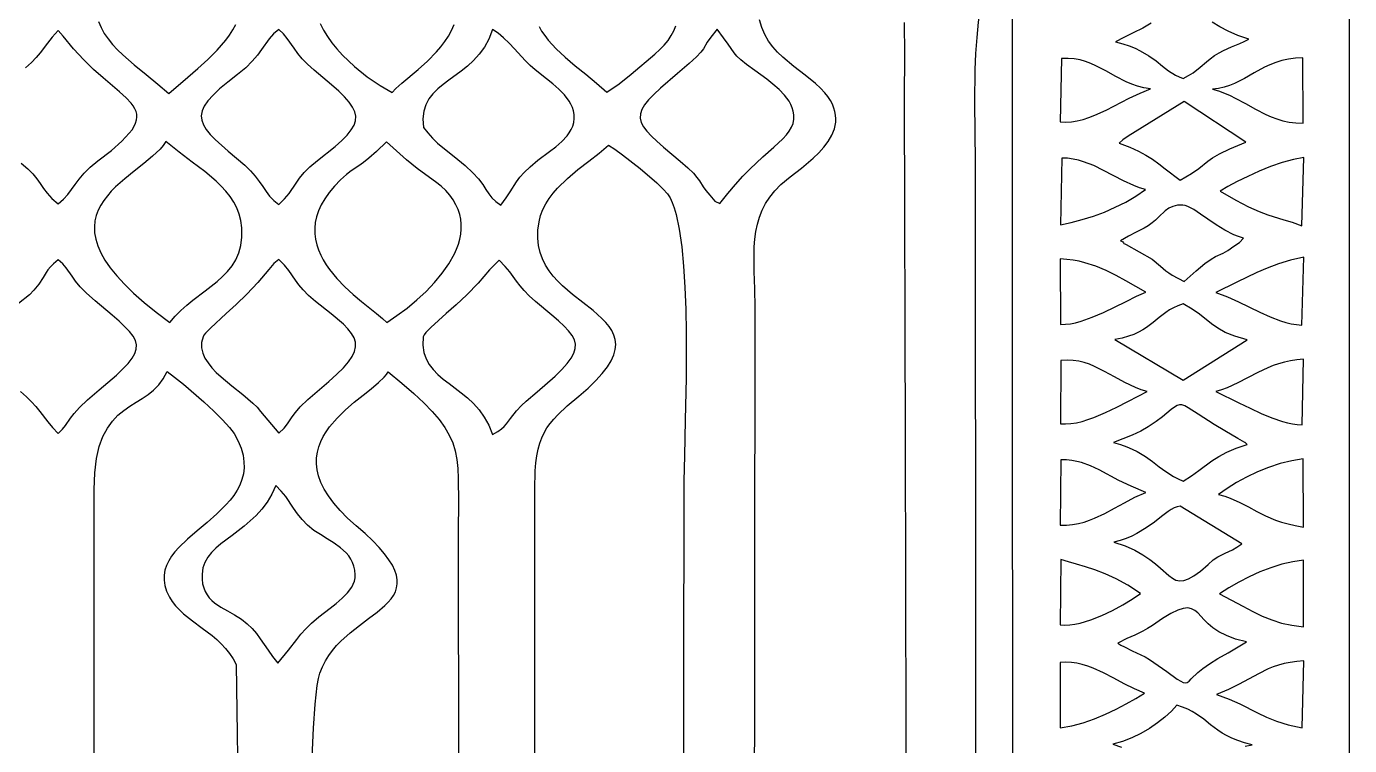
# Model space of a CAD drawing. Header units: millimetres. Extents: x 19522 to 20482, y 3580 to 5050.
# Drawn here: x 19889 to 20482, y 3932 to 4254 of the extents above; entities that cross this region are included whole.
import ezdxf

# ---------------------------------------------------------------- set-up
doc = ezdxf.new("R2010")
doc.units = ezdxf.units.MM
doc.header["$MEASUREMENT"] = 0
doc.layers.add('Default', color=7, linetype='Continuous')
doc.layers.add('Layer_1', color=1, linetype='Continuous')

msp = doc.modelspace()

# ---------------------------------------------------------------- linework, layer by layer
at = {"layer": 'Default'}
msp.add_lwpolyline([(19521.72, 3580.47), (20481.72, 3580.47), (20481.72, 5050.47), (19521.72, 5050.47)], close=True, dxfattribs=at)
at = {"layer": 'Layer_1'}
for points in [[(20314.42, 3732.01), (20314.04, 4193.46), (20313.8, 4220.07), (20313.98, 4234.69), (20314.28, 4241.98), (20314.77, 4249.13), (20315.5, 4256.05), (20316.51, 4262.64), (20317.82, 4268.79), (20319.49, 4274.42), (20320.47, 4277), (20321.55, 4279.42), (20322.75, 4281.65), (20324.05, 4283.7), (20325.47, 4285.53), (20327.01, 4287.16), (20328.69, 4288.55), (20330.49, 4289.7), (20330.65, 3732.01)], [(19886.35, 4192.79), (19889.4, 4190.33), (19891.69, 4188.03), (19893.44, 4185.84), (19894.92, 4183.71), (19896.36, 4181.57), (19898.02, 4179.37), (19900.14, 4177.06), (19902.97, 4174.58), (19905.32, 4176.66), (19907.24, 4178.8), (19910.58, 4183.33), (19912.4, 4185.75), (19914.57, 4188.3), (19917.3, 4191), (19920.77, 4193.85), (19926.81, 4198.57), (19931.47, 4202.66), (19934.84, 4206.24), (19936.07, 4207.86), (19937.02, 4209.38), (19937.7, 4210.83), (19938.11, 4212.2), (19938.27, 4213.52), (19938.19, 4214.8), (19937.89, 4216.04), (19937.38, 4217.26), (19936.66, 4218.47), (19935.76, 4219.69), (19933.42, 4222.19), (19930.47, 4224.85), (19923.11, 4231.06), (19918.88, 4234.81), (19914.43, 4239.12), (19909.83, 4244.09), (19905.2, 4249.81), (19902.97, 4252.36), (19900.25, 4249.28), (19898.16, 4246.69), (19894.87, 4242.31), (19893.16, 4240.23), (19891.05, 4238.02), (19888.3, 4235.52)], [(19921.04, 4256.32), (19922.19, 4253.62), (19923.65, 4251.02), (19925.4, 4248.49), (19927.38, 4246.04), (19929.58, 4243.65), (19931.94, 4241.33), (19937.03, 4236.84), (19942.36, 4232.51), (19947.64, 4228.3), (19952.57, 4224.14), (19961.06, 4231.38), (19965.59, 4235.24), (19970.07, 4239.28), (19974.3, 4243.5), (19978.09, 4247.93), (19979.77, 4250.22), (19981.27, 4252.56), (19982.56, 4254.96)], [(20020.43, 4255.39), (20021.87, 4252.5), (20023.62, 4249.63), (20025.66, 4246.79), (20027.93, 4244.01), (20030.4, 4241.3), (20033.03, 4238.68), (20035.79, 4236.18), (20041.51, 4231.57), (20047.25, 4227.63), (20052.7, 4224.5), (20054.37, 4226.36), (20057.05, 4228.7), (20064.38, 4234.81), (20068.48, 4238.54), (20072.51, 4242.71), (20074.42, 4244.96), (20076.21, 4247.3), (20077.84, 4249.75), (20079.29, 4252.3), (20080.52, 4254.95)], [(20118.5, 4254.12), (20119.65, 4252.03), (20121.02, 4250), (20122.56, 4248), (20126.15, 4244.11), (20130.26, 4240.3), (20134.75, 4236.51), (20139.45, 4232.69), (20144.22, 4228.77), (20148.91, 4224.69), (20154.39, 4228.45), (20159.74, 4232.68), (20170.43, 4241.72), (20172.66, 4243.72), (20174.62, 4245.77), (20176.3, 4247.86), (20177.72, 4249.99), (20178.89, 4252.14), (20179.81, 4254.33)], [(20214.98, 3865.62), (20215.29, 4128.14), (20215.15, 4136.5), (20214.91, 4144.39), (20214.84, 4151.83), (20214.96, 4155.39), (20215.22, 4158.85), (20215.67, 4162.21), (20216.34, 4165.48), (20217.26, 4168.65), (20218.46, 4171.74), (20219.99, 4174.74), (20221.87, 4177.65), (20224.15, 4180.49), (20226.85, 4183.24), (20230.98, 4186.7), (20236.04, 4190.63), (20241.31, 4195.05), (20243.81, 4197.45), (20246.11, 4199.96), (20248.11, 4202.59), (20249.72, 4205.35), (20250.87, 4208.22), (20251.47, 4211.22), (20251.53, 4212.76), (20251.42, 4214.33), (20251.12, 4215.94), (20250.64, 4217.57), (20249.95, 4219.24), (20249.04, 4220.93), (20247.91, 4222.65), (20246.54, 4224.41), (20244.6, 4226.49), (20242.46, 4228.49), (20237.71, 4232.31), (20232.67, 4236.16), (20227.73, 4240.28), (20225.42, 4242.53), (20223.27, 4244.96), (20221.34, 4247.58), (20219.68, 4250.44), (20218.32, 4253.57), (20217.33, 4257)], [(20282.16, 4255.92), (20282.23, 4241.58), (20282.13, 4222.04), (20282.54, 4069.1), (20283.15, 3808.55), (20283.21, 3732.01)], [(20392.87, 4255.54), (20389.02, 4253.29), (20384.76, 4251.2), (20380.56, 4249.21), (20376.88, 4247.24), (20380.12, 4246.34), (20383, 4245.36), (20385.58, 4244.32), (20387.87, 4243.23), (20391.78, 4240.95), (20395.02, 4238.63), (20397.88, 4236.35), (20400.66, 4234.21), (20403.66, 4232.32), (20405.33, 4231.5), (20407.17, 4230.78), (20409.62, 4232.11), (20411.61, 4233.39), (20414.73, 4235.83), (20417.58, 4238.31), (20419.23, 4239.63), (20421.21, 4241.04), (20423.29, 4242.33), (20425.23, 4243.35), (20428.89, 4244.93), (20432.54, 4246.42), (20434.47, 4247.32), (20436.53, 4248.44), (20431.6, 4250.1), (20427.33, 4251.94), (20423.57, 4253.94), (20420.16, 4256.07)], [(20116.61, 3927.11), (20116.53, 4046.58), (20116.78, 4054.97), (20117.08, 4058.56), (20117.52, 4061.8), (20118.1, 4064.74), (20118.84, 4067.4), (20119.73, 4069.85), (20120.79, 4072.1), (20122.02, 4074.22), (20123.44, 4076.23), (20125.05, 4078.18), (20126.87, 4080.11), (20131.13, 4084.06), (20136.29, 4088.43), (20140.48, 4092.07), (20143.98, 4095.46), (20146.85, 4098.63), (20149.11, 4101.58), (20150.8, 4104.35), (20151.96, 4106.94), (20152.64, 4109.37), (20152.85, 4111.65), (20152.65, 4113.81), (20152.07, 4115.86), (20151.15, 4117.82), (20149.92, 4119.7), (20148.42, 4121.52), (20146.69, 4123.29), (20142.69, 4126.78), (20133.54, 4133.95), (20129, 4137.9), (20126.86, 4140.03), (20124.87, 4142.28), (20123.05, 4144.66), (20121.45, 4147.21), (20120.11, 4149.92), (20119.05, 4152.82), (20118.32, 4155.92), (20117.96, 4159.25), (20118, 4162.81), (20118.48, 4166.63), (20119.16, 4169.4), (20120.17, 4172.06), (20121.47, 4174.61), (20123.03, 4177.06), (20124.81, 4179.42), (20126.79, 4181.69), (20131.18, 4185.99), (20135.93, 4190.01), (20140.78, 4193.79), (20145.45, 4197.39), (20149.67, 4200.85), (20152.39, 4199.1), (20155.84, 4196.63), (20163.77, 4190.41), (20171.26, 4183.97), (20174.14, 4181.23), (20176.07, 4179.1), (20177.18, 4177.39), (20178.2, 4175.27), (20179.12, 4172.77), (20179.95, 4169.91), (20181.36, 4163.21), (20182.46, 4155.4), (20183.28, 4146.67), (20183.86, 4137.25), (20184.22, 4127.33), (20184.4, 4117.13), (20184.37, 4096.73), (20184.02, 4077.72), (20183.61, 4061.77), (20183.42, 4050.57), (20183.11, 3866.16)], [(19886.15, 4090.53), (19888.84, 4088.2), (19891.09, 4085.96), (19893.03, 4083.77), (19894.81, 4081.57), (19898.41, 4076.97), (19900.5, 4074.47), (19902.97, 4071.78), (19904.96, 4073.64), (19906.3, 4075.26), (19908.55, 4078.61), (19910.16, 4080.74), (19912.58, 4083.43), (19916.17, 4086.88), (19921.3, 4091.29), (19929.06, 4097.9), (19932.02, 4100.68), (19934.39, 4103.17), (19936.16, 4105.44), (19937.36, 4107.54), (19937.98, 4109.52), (19938.05, 4111.44), (19937.57, 4113.35), (19936.54, 4115.31), (19934.99, 4117.37), (19932.92, 4119.59), (19930.33, 4122.02), (19927.25, 4124.71), (19919.62, 4131.11), (19915.74, 4134.56), (19912.87, 4137.49), (19910.77, 4139.99), (19909.18, 4142.16), (19906.56, 4145.92), (19905.01, 4147.7), (19902.97, 4149.55), (19900.95, 4147.82), (19899.47, 4146.36), (19898.4, 4145.09), (19897.59, 4143.92), (19896.25, 4141.58), (19894.35, 4138.68), (19892.1, 4135.91), (19890.13, 4133.91), (19885.27, 4129.91)], [(19919.15, 3808.09), (19919.05, 4046.58), (19919.35, 4054.1), (19920.16, 4060.5), (19921.42, 4065.9), (19923.07, 4070.43), (19925.05, 4074.19), (19927.31, 4077.31), (19929.78, 4079.91), (19932.4, 4082.1), (19935.12, 4084.01), (19937.87, 4085.76), (19940.6, 4087.45), (19943.24, 4089.23), (19945.75, 4091.19), (19948.05, 4093.47), (19950.1, 4096.18), (19951.82, 4099.44), (19955.05, 4097.02), (19959.09, 4093.77), (19968.25, 4085.87), (19972.72, 4081.74), (19976.69, 4077.83), (19979.83, 4074.42), (19981.82, 4071.77), (19983.63, 4068.36), (19984.95, 4065.12), (19985.82, 4062.04), (19986.26, 4059.1), (19986.3, 4056.3), (19985.98, 4053.62), (19985.33, 4051.07), (19984.38, 4048.62), (19983.16, 4046.27), (19981.7, 4044.01), (19980.03, 4041.84), (19978.19, 4039.74), (19974.1, 4035.71), (19969.69, 4031.85), (19965.2, 4028.1), (19960.89, 4024.38), (19957.01, 4020.6), (19955.31, 4018.68), (19953.81, 4016.71), (19952.55, 4014.7), (19951.54, 4012.62), (19950.84, 4010.48), (19950.46, 4008.26), (19950.44, 4005.96), (19950.8, 4003.56), (19951.59, 4001.06), (19952.83, 3998.44), (19954.12, 3996.4), (19955.63, 3994.5), (19957.32, 3992.71), (19959.18, 3991), (19963.24, 3987.76), (19967.58, 3984.56), (19971.95, 3981.21), (19974.07, 3979.41), (19976.1, 3977.5), (19978.02, 3975.45), (19979.8, 3973.23), (19981.4, 3970.83), (19982.8, 3968.21), (19985.89, 3750.51)], [(20016.81, 3926.77), (20017.34, 3939.67), (20018.09, 3950.49), (20019.07, 3958.85), (20019.66, 3961.99), (20020.32, 3964.37), (20021.44, 3967.18), (20022.78, 3969.81), (20024.3, 3972.26), (20025.98, 3974.55), (20027.79, 3976.69), (20029.71, 3978.71), (20033.77, 3982.39), (20037.97, 3985.72), (20042.11, 3988.79), (20046, 3991.73), (20049.42, 3994.64), (20050.9, 3996.12), (20052.19, 3997.63), (20053.27, 3999.2), (20054.11, 4000.82), (20054.68, 4002.53), (20054.97, 4004.32), (20054.95, 4006.22), (20054.59, 4008.24), (20053.86, 4010.4), (20052.75, 4012.7), (20051.23, 4015.16), (20049.27, 4017.79), (20046.86, 4020.61), (20043.95, 4023.64), (20040.54, 4026.88), (20036.59, 4030.36), (20032.68, 4033.87), (20029.31, 4037.27), (20026.46, 4040.56), (20024.1, 4043.75), (20022.21, 4046.83), (20020.76, 4049.82), (20019.71, 4052.71), (20019.06, 4055.5), (20018.76, 4058.2), (20018.8, 4060.81), (20019.15, 4063.32), (20019.77, 4065.75), (20020.65, 4068.1), (20021.76, 4070.36), (20023.07, 4072.54), (20024.56, 4074.65), (20027.96, 4078.62), (20031.74, 4082.31), (20035.7, 4085.73), (20039.63, 4088.89), (20043.32, 4091.81), (20046.56, 4094.52), (20049.13, 4097.02), (20050.1, 4098.2), (20050.82, 4099.33), (20057, 4094.25), (20062.32, 4089.66), (20066.85, 4085.47), (20070.64, 4081.61), (20073.77, 4077.97), (20076.29, 4074.47), (20078.28, 4071.02), (20079.78, 4067.55), (20080.87, 4063.94), (20081.61, 4060.13), (20082.06, 4056.02), (20082.29, 4051.52), (20082.33, 4041.02), (20082.23, 4027.92), (20082.48, 3806.46)], [(20434.94, 3931.63), (20438.02, 3932.28), (20434.6, 3933.19), (20431.6, 3934.18), (20428.97, 3935.25), (20426.64, 3936.37), (20424.58, 3937.54), (20422.73, 3938.75), (20419.44, 3941.22), (20416.38, 3943.68), (20413.11, 3946.05), (20411.27, 3947.16), (20409.23, 3948.21), (20406.93, 3949.19), (20404.32, 3950.08), (20401.89, 3947.36), (20399, 3944.65), (20395.71, 3942.03), (20392.1, 3939.56), (20388.22, 3937.31), (20384.15, 3935.34), (20379.95, 3933.72), (20375.68, 3932.52), (20379.51, 3931.23)]]:
    msp.add_lwpolyline(points, dxfattribs=at)
for points in [[(20001.83, 4174.34), (20004.43, 4176.91), (20006.43, 4179.3), (20009.57, 4183.86), (20011.2, 4186.17), (20013.2, 4188.61), (20015.81, 4191.23), (20019.27, 4194.12), (20027.07, 4200.35), (20030.08, 4203.02), (20032.5, 4205.46), (20034.33, 4207.72), (20035.59, 4209.85), (20036.27, 4211.89), (20036.39, 4213.89), (20035.95, 4215.91), (20034.96, 4217.99), (20033.41, 4220.18), (20031.33, 4222.53), (20028.7, 4225.08), (20025.55, 4227.89), (20017.66, 4234.48), (20014.68, 4237.15), (20012.3, 4239.67), (20010.37, 4242.06), (20008.72, 4244.34), (20005.66, 4248.67), (20003.92, 4250.74), (20001.83, 4252.79), (19999.47, 4250.75), (19997.54, 4248.57), (19994.14, 4243.82), (19992.26, 4241.23), (19989.98, 4238.5), (19987.1, 4235.63), (19983.42, 4232.6), (19979.01, 4229.21), (19975.33, 4226.15), (19972.37, 4223.37), (19970.09, 4220.82), (19968.48, 4218.46), (19967.49, 4216.25), (19967.11, 4214.13), (19967.31, 4212.07), (19968.06, 4210.01), (19969.34, 4207.91), (19971.12, 4205.72), (19973.37, 4203.41), (19979.19, 4198.19), (19986.59, 4191.9), (19989.2, 4189.43), (19991.31, 4187), (19993.07, 4184.63), (19994.64, 4182.34), (19996.15, 4180.15), (19997.75, 4178.07), (19999.59, 4176.13)], [(20101.31, 4174.1), (20103.77, 4177.38), (20105.61, 4180.08), (20108.44, 4184.48), (20109.95, 4186.54), (20111.86, 4188.73), (20114.45, 4191.23), (20117.95, 4194.23), (20123.15, 4198.07), (20125.97, 4200.18), (20128.67, 4202.49), (20131.04, 4205.05), (20132.05, 4206.44), (20132.89, 4207.91), (20133.56, 4209.46), (20134.01, 4211.12), (20134.24, 4212.87), (20134.2, 4214.73), (20133.95, 4216.26), (20133.47, 4217.77), (20132.81, 4219.23), (20131.97, 4220.66), (20129.87, 4223.41), (20127.36, 4226), (20124.6, 4228.43), (20121.79, 4230.68), (20116.7, 4234.66), (20114.57, 4236.6), (20112.32, 4238.9), (20107.56, 4244.06), (20105.09, 4246.63), (20102.6, 4249.01), (20100.11, 4251.07), (20097.64, 4252.67), (20096.01, 4248.47), (20094, 4244.81), (20091.69, 4241.62), (20089.15, 4238.82), (20086.45, 4236.34), (20083.66, 4234.1), (20078.11, 4230.06), (20075.49, 4228.11), (20073.07, 4226.11), (20070.92, 4223.98), (20069.11, 4221.66), (20067.72, 4219.05), (20066.8, 4216.1), (20066.45, 4212.73), (20066.72, 4208.86), (20068.61, 4206.37), (20070.72, 4204.05), (20073.01, 4201.88), (20075.43, 4199.81), (20080.45, 4195.84), (20085.37, 4191.83), (20088.83, 4188.58), (20091.37, 4185.76), (20093.25, 4183.29), (20094.71, 4181.11), (20096.01, 4179.16), (20097.37, 4177.39), (20099.06, 4175.72)], [(20198.25, 4252.82), (20195.48, 4249.38), (20193.87, 4247.04), (20192.14, 4244.03), (20191.02, 4242.52), (20189.05, 4240.47), (20185.74, 4237.46), (20180.58, 4233.08), (20172.87, 4226.46), (20169.92, 4223.68), (20167.57, 4221.19), (20165.8, 4218.93), (20164.6, 4216.85), (20163.97, 4214.89), (20163.88, 4212.99), (20164.33, 4211.11), (20165.32, 4209.19), (20166.82, 4207.18), (20168.82, 4205.01), (20171.33, 4202.64), (20174.32, 4200.02), (20181.71, 4193.77), (20185.21, 4190.7), (20187.64, 4188.34), (20189.27, 4186.49), (20190.37, 4184.98), (20192.09, 4182.19), (20193.26, 4180.56), (20194.99, 4178.51), (20197.34, 4175.86), (20199.55, 4174.76), (20203.09, 4179.3), (20206.52, 4183.36), (20209.82, 4186.97), (20212.96, 4190.2), (20218.74, 4195.64), (20223.7, 4200.06), (20227.72, 4203.79), (20229.33, 4205.52), (20230.65, 4207.22), (20231.66, 4208.92), (20232.35, 4210.68), (20232.7, 4212.54), (20232.69, 4214.55), (20232.43, 4216.13), (20231.97, 4217.67), (20231.33, 4219.16), (20230.53, 4220.6), (20228.5, 4223.35), (20226.06, 4225.92), (20223.34, 4228.3), (20220.52, 4230.5), (20215.16, 4234.35), (20211.48, 4237.07), (20208.93, 4239.13), (20207.19, 4240.8), (20205.89, 4242.36), (20203.25, 4246.2), (20201.22, 4249.03)], [(20352.03, 4211.37), (20354.56, 4211.24), (20357.11, 4211.4), (20359.69, 4211.82), (20362.29, 4212.46), (20364.9, 4213.3), (20367.51, 4214.3), (20372.72, 4216.66), (20382.93, 4221.91), (20387.83, 4224.28), (20392.53, 4226.15), (20389.54, 4226.67), (20386.74, 4227.41), (20384.11, 4228.32), (20381.62, 4229.36), (20376.94, 4231.72), (20372.5, 4234.2), (20368.06, 4236.53), (20365.78, 4237.54), (20363.41, 4238.42), (20360.94, 4239.11), (20358.34, 4239.59), (20355.58, 4239.82), (20352.63, 4239.76)], [(20420.27, 4226.02), (20423.05, 4225.22), (20425.67, 4224.28), (20428.16, 4223.21), (20430.54, 4222.05), (20435.1, 4219.56), (20439.56, 4217.02), (20444.16, 4214.65), (20446.58, 4213.59), (20449.11, 4212.66), (20451.79, 4211.89), (20454.64, 4211.29), (20457.69, 4210.9), (20460.97, 4210.75), (20460.85, 4240.08), (20457.46, 4239.93), (20454.32, 4239.5), (20451.39, 4238.84), (20448.65, 4237.98), (20446.07, 4236.96), (20443.63, 4235.82), (20439.03, 4233.33), (20434.62, 4230.8), (20430.17, 4228.54), (20427.87, 4227.6), (20425.47, 4226.85), (20422.94, 4226.3)], [(20378.47, 4201.82), (20383.2, 4200.02), (20387.14, 4198.25), (20390.49, 4196.45), (20393.46, 4194.58), (20396.27, 4192.57), (20399.12, 4190.37), (20405.79, 4185.22), (20410.88, 4188.26), (20414.19, 4190.53), (20418.24, 4193.8), (20420.35, 4195.29), (20423.42, 4197.02), (20428.14, 4199.25), (20435.2, 4202.22), (20407.66, 4220.45), (20382.54, 4204.98), (20380.14, 4203.31)], [(19951.24, 4202.5), (19950.06, 4200.84), (19948.65, 4199.19), (19945.26, 4195.94), (19941.32, 4192.67), (19937.09, 4189.33), (19932.79, 4185.86), (19928.69, 4182.19), (19926.8, 4180.27), (19925.04, 4178.27), (19923.45, 4176.2), (19922.07, 4174.03), (19920.93, 4171.78), (19920.05, 4169.42), (19919.46, 4166.96), (19919.21, 4164.38), (19919.31, 4161.67), (19919.8, 4158.83), (19920.72, 4155.85), (19922.08, 4152.73), (19923.93, 4149.44), (19926.29, 4146), (19929.2, 4142.39), (19932.68, 4138.6), (19936.77, 4134.62), (19941.49, 4130.45), (19946.89, 4126.08), (19952.98, 4121.51), (19955.35, 4124.33), (19957.91, 4126.91), (19960.59, 4129.28), (19963.35, 4131.5), (19968.93, 4135.68), (19974.25, 4139.83), (19976.69, 4142.01), (19978.93, 4144.34), (19980.92, 4146.85), (19982.6, 4149.6), (19983.92, 4152.64), (19984.85, 4156.01), (19985.33, 4159.76), (19985.31, 4163.95), (19984.91, 4167.1), (19984.17, 4170.06), (19983.1, 4172.83), (19981.73, 4175.45), (19980.08, 4177.93), (19978.19, 4180.29), (19976.07, 4182.56), (19973.76, 4184.77), (19968.64, 4189.05), (19963.05, 4193.31), (19957.18, 4197.74)], [(20050.08, 4202.46), (20045.61, 4198.13), (20042.27, 4195.13), (20039.76, 4193.11), (20037.8, 4191.71), (20034.34, 4189.38), (20032.27, 4187.75), (20029.58, 4185.33), (20026.77, 4182.49), (20024.39, 4179.68), (20022.42, 4176.91), (20020.84, 4174.18), (20019.62, 4171.49), (20018.75, 4168.84), (20018.21, 4166.24), (20017.97, 4163.69), (20018.02, 4161.19), (20018.33, 4158.73), (20018.89, 4156.33), (20019.67, 4153.99), (20020.65, 4151.7), (20021.81, 4149.47), (20023.14, 4147.3), (20024.6, 4145.19), (20027.87, 4141.18), (20031.45, 4137.43), (20035.18, 4133.97), (20038.89, 4130.82), (20045.61, 4125.48), (20048.29, 4123.33), (20050.29, 4121.54), (20054.82, 4124.61), (20059.32, 4127.96), (20063.68, 4131.55), (20067.83, 4135.37), (20071.68, 4139.38), (20075.14, 4143.54), (20078.12, 4147.81), (20080.55, 4152.18), (20081.52, 4154.39), (20082.33, 4156.61), (20082.95, 4158.84), (20083.37, 4161.06), (20083.59, 4163.29), (20083.6, 4165.51), (20083.38, 4167.72), (20082.92, 4169.91), (20082.21, 4172.09), (20081.24, 4174.25), (20080.01, 4176.37), (20078.49, 4178.47), (20076.68, 4180.54), (20074.57, 4182.57), (20072.15, 4184.55), (20069.4, 4186.49), (20063.91, 4190.42), (20059.14, 4194.35)], [(20352.14, 4165.28), (20357.02, 4166.29), (20361.96, 4167.58), (20366.93, 4169.14), (20371.85, 4170.97), (20376.7, 4173.07), (20381.41, 4175.45), (20385.93, 4178.09), (20390.21, 4180.99), (20387.61, 4181.85), (20385.11, 4182.81), (20380.36, 4184.97), (20371.45, 4189.63), (20367.06, 4191.76), (20362.55, 4193.51), (20360.22, 4194.18), (20357.81, 4194.7), (20355.32, 4195.03), (20352.72, 4195.15)], [(20423.69, 4180.3), (20430.77, 4176.29), (20436.5, 4173.36), (20441.19, 4171.25), (20445.17, 4169.74), (20452.27, 4167.53), (20456.03, 4166.35), (20460.35, 4164.8), (20461.28, 4195.41), (20456.62, 4194.56), (20451.59, 4193.16), (20446.37, 4191.33), (20441.15, 4189.21), (20436.09, 4186.92), (20431.37, 4184.59), (20427.18, 4182.34)], [(20379.07, 4158.03), (20379.79, 4157.75), (20380.13, 4157.57), (20380.36, 4157.22), (20380.6, 4156.85), (20380.97, 4156.65), (20381.65, 4156.43), (20393.2, 4149.91), (20397.07, 4146.64), (20399.43, 4144.59), (20400.68, 4143.68), (20402.29, 4142.69), (20407.63, 4139.9), (20413.02, 4144.67), (20416.92, 4147.86), (20419.69, 4149.86), (20421.72, 4151.05), (20425.06, 4152.6), (20427.12, 4153.73), (20429.93, 4155.63), (20432.36, 4157.38), (20434.17, 4159.27), (20432.02, 4159.93), (20429.9, 4160.77), (20425.81, 4162.82), (20421.91, 4165.2), (20418.26, 4167.69), (20414.9, 4170.05), (20411.87, 4172.05), (20409.22, 4173.48), (20408.05, 4173.9), (20406.98, 4174.09), (20404.58, 4174.01), (20402.53, 4173.49), (20400.74, 4172.62), (20399.15, 4171.49), (20396.25, 4168.78), (20394.8, 4167.38), (20393.24, 4166.07), (20391.43, 4164.8), (20389.65, 4163.71), (20386.14, 4161.87), (20382.64, 4160.13)], [(20421.87, 4134.94), (20427, 4132.92), (20431.94, 4130.66), (20441.45, 4126.04), (20446.11, 4123.95), (20450.79, 4122.2), (20453.15, 4121.49), (20455.53, 4120.92), (20457.94, 4120.51), (20460.38, 4120.27), (20461.22, 4150.79), (20455.27, 4149.36), (20449.87, 4147.7), (20444.88, 4145.86), (20440.19, 4143.86), (20431.18, 4139.52)], [(20001.83, 4071.89), (20004.25, 4074.19), (20005.78, 4076.01), (20007.87, 4079.22), (20009.27, 4081.15), (20011.49, 4083.65), (20014.94, 4086.97), (20020.06, 4091.39), (20024.32, 4095.01), (20027.9, 4098.27), (20030.81, 4101.2), (20033.08, 4103.85), (20034.73, 4106.27), (20035.78, 4108.51), (20036.26, 4110.61), (20036.18, 4112.62), (20035.58, 4114.58), (20034.46, 4116.55), (20032.86, 4118.56), (20030.79, 4120.66), (20025.34, 4125.32), (20018.29, 4130.92), (20015.14, 4133.62), (20012.74, 4136.05), (20010.89, 4138.3), (20009.35, 4140.45), (20006.31, 4144.78), (20004.36, 4147.14), (20001.83, 4149.73), (19999.59, 4147.92), (19997.43, 4145.21), (19992.52, 4139.46), (19987.57, 4134.23), (19982.77, 4129.55), (19978.33, 4125.43), (19971.26, 4118.96), (19969.02, 4116.64), (19968.3, 4115.72), (19967.89, 4114.97), (19967.27, 4112.49), (19967.25, 4110.09), (19967.76, 4107.77), (19968.74, 4105.52), (19970.13, 4103.33), (19971.86, 4101.19), (19973.86, 4099.11), (19976.07, 4097.06), (19980.88, 4093.09), (19985.76, 4089.21), (19990.2, 4085.39), (19992.09, 4083.48), (19993.69, 4081.57)], [(20097.69, 4071.24), (20099.98, 4072.63), (20101.66, 4073.83), (20102.9, 4074.92), (20103.86, 4076), (20105.67, 4078.46), (20108.41, 4081.92), (20110.61, 4084.27), (20112.73, 4086.27), (20117.63, 4090.42), (20125.66, 4097.45), (20128.7, 4100.41), (20131.11, 4103.07), (20132.91, 4105.48), (20134.11, 4107.69), (20134.74, 4109.77), (20134.8, 4111.75), (20134.31, 4113.7), (20133.29, 4115.66), (20131.76, 4117.7), (20129.73, 4119.86), (20127.22, 4122.19), (20124.25, 4124.76), (20116.97, 4130.8), (20114.03, 4133.4), (20111.78, 4135.73), (20109.99, 4137.87), (20108.46, 4139.92), (20105.34, 4144.2), (20103.31, 4146.62), (20100.69, 4149.36), (20096.33, 4145.12), (20091.14, 4139.12), (20086.08, 4133.88), (20081.28, 4129.34), (20076.91, 4125.44), (20070.01, 4119.3), (20067.79, 4116.94), (20067.05, 4115.91), (20066.59, 4114.97), (20066.44, 4111.29), (20066.87, 4108.06), (20067.83, 4105.2), (20069.25, 4102.65), (20071.05, 4100.34), (20073.18, 4098.19), (20075.57, 4096.15), (20078.15, 4094.15), (20083.62, 4089.97), (20086.37, 4087.67), (20089.05, 4085.12), (20091.59, 4082.28), (20093.92, 4079.06), (20095.97, 4075.4)], [(20352.24, 4120.64), (20354.37, 4120.66), (20356.62, 4120.91), (20358.97, 4121.38), (20361.39, 4122.04), (20366.4, 4123.81), (20371.52, 4126.02), (20381.56, 4130.93), (20386.22, 4133.22), (20390.44, 4135.13), (20381.51, 4140.07), (20377.12, 4142.47), (20372.64, 4144.7), (20368, 4146.66), (20363.08, 4148.25), (20360.49, 4148.88), (20357.79, 4149.38), (20354.98, 4149.74), (20352.04, 4149.94)], [(20376.6, 4113.86), (20407.17, 4095.65), (20435.85, 4113.74), (20430.32, 4115.32), (20426.03, 4117.03), (20422.63, 4118.88), (20419.79, 4120.85), (20414.41, 4125.13), (20411.19, 4127.43), (20407.17, 4129.83), (20404.83, 4129), (20402.79, 4128.08), (20400.97, 4127.08), (20399.35, 4126.02), (20396.46, 4123.78), (20393.73, 4121.47), (20390.77, 4119.2), (20389.08, 4118.12), (20387.19, 4117.1), (20385.04, 4116.15), (20382.59, 4115.28), (20379.8, 4114.51)], [(20352.15, 4076.07), (20354.47, 4076), (20356.88, 4076.17), (20359.36, 4076.58), (20361.9, 4077.18), (20364.48, 4077.96), (20367.08, 4078.89), (20372.3, 4081.08), (20377.44, 4083.54), (20382.37, 4086.07), (20386.96, 4088.45), (20391.1, 4090.48), (20388.39, 4091.3), (20385.8, 4092.28), (20380.95, 4094.57), (20376.38, 4097.08), (20371.94, 4099.58), (20367.47, 4101.8), (20365.18, 4102.74), (20362.82, 4103.52), (20360.38, 4104.1), (20357.83, 4104.46), (20355.16, 4104.57), (20352.35, 4104.39)], [(20421.77, 4090.49), (20432.11, 4085.53), (20437.17, 4083.06), (20442.13, 4080.75), (20446.95, 4078.72), (20451.63, 4077.11), (20453.9, 4076.5), (20456.13, 4076.04), (20458.31, 4075.74), (20460.43, 4075.62), (20461.11, 4104.97), (20458.08, 4104.74), (20455.22, 4104.31), (20452.52, 4103.72), (20449.95, 4102.99), (20447.49, 4102.13), (20445.12, 4101.17), (20440.57, 4099.01), (20431.63, 4094.39), (20426.9, 4092.26), (20424.4, 4091.32)], [(20375.93, 4067.69), (20379.1, 4066.73), (20381.9, 4065.72), (20384.38, 4064.68), (20386.58, 4063.61), (20390.32, 4061.4), (20393.46, 4059.14), (20396.37, 4056.87), (20399.38, 4054.64), (20402.87, 4052.47), (20404.89, 4051.42), (20407.17, 4050.41), (20410.9, 4052.82), (20414.14, 4055.14), (20420.04, 4059.46), (20423.15, 4061.46), (20426.68, 4063.35), (20430.86, 4065.12), (20435.91, 4066.78), (20434.88, 4067.66), (20434.87, 4067.76), (20431.73, 4069.5), (20425.85, 4072.87), (20421, 4075.8), (20413.9, 4080.36), (20409.45, 4083.24), (20407.9, 4084.07), (20406.63, 4084.51), (20405.51, 4084.55), (20404.43, 4084.22), (20403.25, 4083.51), (20401.85, 4082.44), (20397.88, 4079.24), (20395.06, 4077.13), (20391.52, 4074.69), (20388.21, 4072.79), (20384.35, 4070.99), (20380.18, 4069.29)], [(20352.03, 4030.65), (20354.9, 4030.7), (20357.63, 4030.97), (20360.23, 4031.43), (20362.73, 4032.05), (20365.14, 4032.83), (20367.48, 4033.74), (20372, 4035.86), (20376.43, 4038.25), (20380.9, 4040.74), (20385.54, 4043.17), (20390.49, 4045.37), (20383.84, 4048.1), (20378.32, 4050.73), (20369.53, 4055.41), (20365.63, 4057.28), (20361.67, 4058.72), (20359.57, 4059.25), (20357.34, 4059.65), (20354.94, 4059.89), (20352.33, 4059.98)], [(20423.03, 4044.42), (20425.78, 4043.61), (20428.26, 4042.73), (20432.6, 4040.85), (20436.43, 4038.85), (20440.12, 4036.8), (20444.05, 4034.79), (20448.6, 4032.9), (20451.23, 4032.02), (20454.15, 4031.21), (20457.41, 4030.46), (20461.06, 4029.79), (20460.98, 4060.37), (20455.82, 4059.52), (20450.63, 4058.22), (20445.47, 4056.53), (20440.43, 4054.51), (20435.59, 4052.23), (20431.02, 4049.74), (20426.81, 4047.12)], [(20001.39, 3968.78), (20006.15, 3974.6), (20009.87, 3979.47), (20011.78, 3981.8), (20013.95, 3984.19), (20016.56, 3986.74), (20019.77, 3989.54), (20024.83, 3993.46), (20027.59, 3995.62), (20030.25, 3997.93), (20032.62, 4000.36), (20034.52, 4002.93), (20035.23, 4004.26), (20035.76, 4005.63), (20036.07, 4007.02), (20036.15, 4008.45), (20035.96, 4010.44), (20035.55, 4012.26), (20034.94, 4013.94), (20034.14, 4015.48), (20033.18, 4016.9), (20032.08, 4018.21), (20029.52, 4020.57), (20026.63, 4022.65), (20023.58, 4024.56), (20020.52, 4026.42), (20017.62, 4028.33), (20014.7, 4030.69), (20012.31, 4033.15), (20010.3, 4035.69), (20008.51, 4038.27), (20004.99, 4043.44), (20002.96, 4045.96), (20000.54, 4048.41), (19998.7, 4044.5), (19996.59, 4041), (19994.24, 4037.87), (19991.71, 4035.06), (19989.07, 4032.53), (19986.35, 4030.22), (19980.95, 4026.08), (19975.92, 4022.25), (19973.69, 4020.33), (19971.71, 4018.35), (19970.05, 4016.25), (19968.76, 4013.99), (19967.88, 4011.51), (19967.48, 4008.78), (19967.49, 4006.49), (19967.73, 4004.43), (19968.19, 4002.6), (19968.84, 4000.95), (19969.68, 3999.48), (19970.67, 3998.16), (19971.81, 3996.97), (19973.06, 3995.89), (19975.85, 3993.97), (19978.89, 3992.21), (19982.03, 3990.46), (19985.1, 3988.54), (19987.72, 3986.51), (19989.91, 3984.38), (19991.81, 3982.13), (19993.55, 3979.76), (19997.03, 3974.59), (19999.04, 3971.77)], [(20376.07, 4023.07), (20381.15, 4021.34), (20385.47, 4019.43), (20389.13, 4017.41), (20392.22, 4015.35), (20394.83, 4013.31), (20397.05, 4011.38), (20400.71, 4008.1), (20402.33, 4006.89), (20403.92, 4006.07), (20405.6, 4005.69), (20407.43, 4005.84), (20409.53, 4006.58), (20411.98, 4007.99), (20414.87, 4010.12), (20418.3, 4013.06), (20420.68, 4015.06), (20422.68, 4016.46), (20424.43, 4017.44), (20426.03, 4018.17), (20429.29, 4019.66), (20431.19, 4020.77), (20433.44, 4022.37), (20405.81, 4039.19), (20404.5, 4038.92), (20403.17, 4038.4), (20401.83, 4037.69), (20400.44, 4036.8), (20397.5, 4034.61), (20394.26, 4032.07), (20390.6, 4029.41), (20386.42, 4026.87), (20384.1, 4025.72), (20381.61, 4024.68), (20378.94, 4023.79)], [(20352.04, 3985.98), (20354.12, 3985.89), (20356.3, 3986.01), (20358.58, 3986.32), (20360.93, 3986.81), (20365.78, 3988.25), (20370.7, 3990.19), (20375.54, 3992.49), (20380.13, 3995), (20384.34, 3997.58), (20388, 4000.09), (20382.38, 4003.76), (20377.12, 4006.64), (20372.2, 4008.88), (20367.62, 4010.62), (20363.36, 4011.99), (20359.41, 4013.13), (20355.76, 4014.19), (20352.4, 4015.31)], [(20423.43, 3999.89), (20433.83, 3994.36), (20438.33, 3992.01), (20442.6, 3989.95), (20446.83, 3988.22), (20451.21, 3986.82), (20455.9, 3985.79), (20461.11, 3985.13), (20461.14, 4015.04), (20456.3, 4014.3), (20451.38, 4013.13), (20446.44, 4011.57), (20441.52, 4009.69), (20436.71, 4007.53), (20432.04, 4005.14), (20427.6, 4002.58)], [(20377.92, 3977.82), (20379.26, 3976.93), (20380.81, 3976.08), (20384.36, 3974.42), (20388.21, 3972.62), (20390.13, 3971.6), (20392, 3970.47), (20399.79, 3965.1), (20404.52, 3961.71), (20406.06, 3960.71), (20407.23, 3960.14), (20408.15, 3959.97), (20408.97, 3960.2), (20409.81, 3960.8), (20410.8, 3961.74), (20413.77, 3964.58), (20416.01, 3966.43), (20418.93, 3968.54), (20422.66, 3970.9), (20427.33, 3973.47), (20435.48, 3978.39), (20430.56, 3979.64), (20426.51, 3981.16), (20423.2, 3982.86), (20420.53, 3984.65), (20418.36, 3986.48), (20416.57, 3988.25), (20413.68, 3991.31), (20412.32, 3992.45), (20410.87, 3993.22), (20409.21, 3993.55), (20407.2, 3993.35), (20404.73, 3992.56), (20401.68, 3991.08), (20397.93, 3988.85), (20393.36, 3985.78), (20391.16, 3984.34), (20389.16, 3983.18), (20385.54, 3981.44), (20381.96, 3979.87)], [(20352.08, 3957.57), (20352.09, 3953.52), (20352.09, 3939.93), (20357.23, 3940.79), (20362.37, 3942.13), (20367.43, 3943.87), (20372.37, 3945.92), (20377.14, 3948.18), (20381.68, 3950.57), (20385.93, 3953), (20389.84, 3955.37), (20385.29, 3957.31), (20380.73, 3959.63), (20376.12, 3962.1), (20371.47, 3964.51), (20366.76, 3966.63), (20364.38, 3967.52), (20361.97, 3968.26), (20359.54, 3968.82), (20357.08, 3969.17), (20354.6, 3969.29), (20352.09, 3969.15)], [(20422.12, 3954.77), (20427.77, 3952.74), (20432.49, 3950.68), (20440.53, 3946.62), (20444.53, 3944.7), (20448.97, 3942.9), (20454.19, 3941.26), (20460.54, 3939.8), (20461.22, 3969.81), (20458.08, 3969.59), (20455.18, 3969.19), (20452.48, 3968.64), (20449.95, 3967.95), (20447.56, 3967.14), (20445.28, 3966.22), (20440.95, 3964.12), (20432.31, 3959.38), (20427.53, 3956.99)]]:
    msp.add_lwpolyline(points, close=True, dxfattribs=at)

doc.saveas('drawing.dxf')
